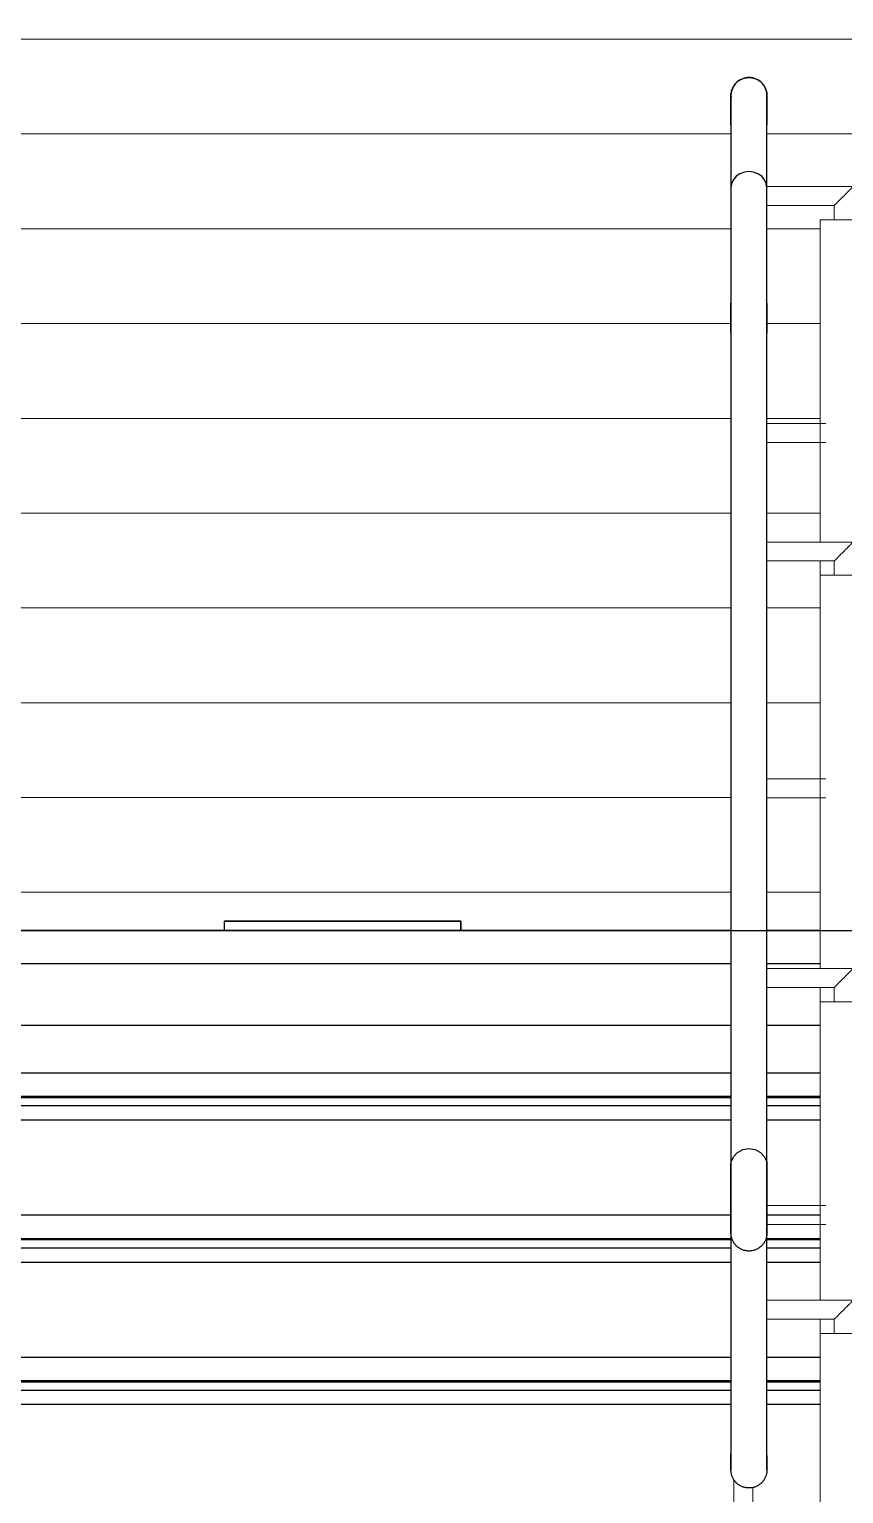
# Model space of a CAD drawing. Header units: millimetres. Extents: x -4391136 to -1798569, y -886572 to -291056.
# Drawn here: x -2403863 to -2403003, y -394134 to -392589 of the extents above; entities that cross this region are included whole.
import ezdxf

# ---------------------------------------------------------------- set-up
doc = ezdxf.new("R2010")
doc.units = ezdxf.units.MM
doc.linetypes.add('TA_GL_005.00000', pattern=[13.75, 5, -1.25, 1.25, -1.25, 5])
for name, color, linetype in [('000 - 0_SYM_DWG_GRIDLINE_MAIN_COLOR_251', 7, 'Continuous'), ('000 - CONCRETE_EX_BUILDING_MAIN_COLOR_1', 7, 'Continuous'), ('000 - CONCRETE_EX_BUILDING_SUB_COLOR_251', 7, 'Continuous')]:
    doc.layers.add(name, color=color, linetype=linetype)
doc.styles.add('TA', font='', dxfattribs={"height": 4.5})
doc.styles.get('TA').set_extended_font_data('Cordia New')

# ---------------------------------------------------------------- blocks, each defined once
blk = doc.blocks.new('*U1519')
at = {"layer": '000 - 0_SYM_DWG_GRIDLINE_MAIN_COLOR_251', "color": 7, "linetype": 'ByBlock', "ltscale": 5}
blk.add_line((20, 0), (-232, 0), dxfattribs=at)
at = {"color": 7, "style": 'TA', "flags": 1}
blk.add_attdef('LOCATION', (6, -6), '', height=4.5, rotation=270, dxfattribs=at)
blk = doc.blocks.new('W-1-PP17-ENT2_REV00_20260527-083622_ELEVATION_3_DIMS')
at = {"layer": '000 - 0_SYM_DWG_GRIDLINE_MAIN_COLOR_251', "color": 7, "linetype": 'TA_GL_005.00000', "xscale": 50, "yscale": 50, "zscale": 50, "rotation": 180}
blk.add_blockref('*U1519', (0, 102290), dxfattribs=at)
blk = doc.blocks.new('DPA_GM-Stoplogs Line Based 250_post100  - Base 250-17983708-ENTRANCE 2 - ENLARGE ELEVATION 3')
at = {"layer": '000 - CONCRETE_EX_BUILDING_SUB_COLOR_251', "color": 7}
for p, q in [((-2736177.7, 102300), (-2736427.7, 102300)), ((-2736427.7, 102300), (-2736177.7, 102300)), ((-2736427.7, 102300), (-2736427.7, 102290)), ((-2736427.7, 102300), (-2736427.7, 102290)), ((-2736401.3, 102300), (-2736378.1, 102300)), ((-2736378.1, 102300), (-2736401.3, 102300)), ((-2736401.3, 102300), (-2736378.1, 102300)), ((-2736378.1, 102300), (-2736401.3, 102300)), ((-2736352.7, 102300), (-2736252.7, 102300)), ((-2736352.7, 102300), (-2736252.7, 102300)), ((-2736227.3, 102300), (-2736204.1, 102300)), ((-2736204.1, 102300), (-2736227.3, 102300)), ((-2736227.3, 102300), (-2736204.1, 102300)), ((-2736204.1, 102300), (-2736227.3, 102300)), ((-2736177.7, 102290), (-2736177.7, 102300)), ((-2736177.7, 102300), (-2736177.7, 102290)), ((-2736302.7, 102290), (-2736942.7, 102290)), ((-2736302.7, 102290), (-2736942.7, 102290)), ((-2736427.7, 102290), (-2736177.7, 102290)), ((-2736177.7, 102290), (-2736427.7, 102290)), ((-2736177.7, 102290), (-2736427.7, 102290)), ((-2736427.7, 102290), (-2736177.7, 102290)), ((-2736187.7, 102290), (-2736417.7, 102290)), ((-2736417.7, 102290), (-2736187.7, 102290)), ((-2736378.1, 102290), (-2736401.3, 102290)), ((-2736401.3, 102290), (-2736378.1, 102290)), ((-2736378.1, 102290), (-2736401.3, 102290)), ((-2736401.3, 102290), (-2736378.1, 102290)), ((-2736302.7, 102290), (-2735892.6, 102290)), ((-2736302.7, 102290), (-2735892.6, 102290)), ((-2736204.1, 102290), (-2736227.3, 102290)), ((-2736227.3, 102290), (-2736204.1, 102290)), ((-2736204.1, 102290), (-2736227.3, 102290)), ((-2736227.3, 102290), (-2736204.1, 102290)), ((-2735854.9, 102290), (-2735798.7, 102290)), ((-2735854.9, 102290), (-2735798.7, 102290))]:
    blk.add_line(p, q, dxfattribs=at)
blk = doc.blocks.new('DPA-AR_RS_Roller Shutter - RS1-A_3725X3000_-28893657-ENTRANCE 2 - ENLARGE ELEVATION 3')
at = {"layer": '000 - CONCRETE_EX_BUILDING_MAIN_COLOR_1', "lineweight": 9}
h = blk.add_hatch(dxfattribs=at)
h.set_pattern_fill('FP_14', style=0, pattern_type=2)
h.set_pattern_definition([(0, (-630.73, 0), (0, 100), [])])
h.paths.add_polyline_path([(-2739367.7, 102290), (-2739236.7, 102290), (-2739236.7, 103040), (-2739221.7, 103040), (-2739221.4, 103075), (-2739130.7, 103075), (-2739130.6, 103172.3), (-2739129.3, 103177.9), (-2739128.2, 103180.5), (-2739123.5, 103185.7), (-2739121.2, 103187.5), (-2739115.4, 103189.5), (-2739110.2, 103189.8), (-2739106.8, 103189.4), (-2739100.7, 103186.3), (-2739097.7, 103183.6), (-2739094.9, 103179.6), (-2739093.4, 103175.9), (-2739092.8, 103167.6), (-2739092.7, 103063), (-2739092.7, 102290), (-2738827.7, 102290), (-2738827.7, 102300), (-2738577.7, 102300), (-2738577.7, 102290), (-2737642.5, 102290), (-2737642.6, 103172.3), (-2737641.3, 103177.9), (-2737639.8, 103181.1), (-2737637.2, 103184.4), (-2737632.2, 103187.9), (-2737627.7, 103189.5), (-2737621.7, 103189.7), (-2737619.8, 103190), (-2737572.9, 103190), (-2737366.7, 103189.5), (-2737361.7, 103190), (-2737356.8, 103189.4), (-2737352.2, 103187.5), (-2737347, 103182.8), (-2737345.3, 103180.5), (-2737343.3, 103175), (-2737342.9, 103167.9), (-2737343, 102290), (-2736427.7, 102290), (-2736427.7, 102300), (-2736177.7, 102300), (-2736177.7, 102290), (-2735892.6, 102290), (-2735892.1, 103175.9), (-2735890.2, 103180.5), (-2735885.5, 103185.7), (-2735882.2, 103187.9), (-2735877.4, 103189.5), (-2735873.7, 103190), (-2735868.8, 103189.4), (-2735864.2, 103187.5), (-2735859.7, 103183.6), (-2735856.9, 103179.6), (-2735855.4, 103175.9), (-2735854.8, 103167.6), (-2735854.7, 103075), (-2735763.7, 103074.7), (-2735763.7, 103040), (-2735748.7, 103040), (-2735748.7, 102290), (-2735642.7, 102290), (-2735642.7, 105290), (-2739367.7, 105290), (-2739367.7, 102313.5)])
h.paths.add_polyline_path([(-2739186.7, 102290), (-2739130.6, 102290), (-2739130.7, 102430), (-2739186.7, 102430), (-2739186.7, 102313.5)])
h.paths.add_polyline_path([(-2735854.9, 102290), (-2735798.7, 102290), (-2735798.7, 102430), (-2735854.9, 102430), (-2735854.9, 102313.5)])
h.paths.add_polyline_path([(-2737601.7, 102300), (-2737516.4, 102300), (-2737516.4, 102400), (-2737588.4, 102400.3), (-2737598, 102401.7), (-2737604.9, 102404.4), (-2737604.7, 102300)])
h.paths.add_polyline_path([(-2737469, 102300), (-2737380.4, 102300), (-2737380.4, 102404.4), (-2737384.1, 102402.9), (-2737388.9, 102401.3), (-2737403.6, 102400), (-2737469, 102400), (-2737469, 102313.5)])
h.paths.add_polyline_path([(-2737439.2, 102420), (-2737393.9, 102420.5), (-2737387.7, 102422), (-2737380.4, 102427.8), (-2737380.4, 102654.4), (-2737384.1, 102652.9), (-2737389.2, 102651.3), (-2737403.6, 102650), (-2737469, 102650), (-2737469, 102420)])
h.paths.add_polyline_path([(-2737585.7, 102420), (-2737516.4, 102420), (-2737516.4, 102650), (-2737588.4, 102650.3), (-2737598, 102651.7), (-2737604.9, 102653.8), (-2737604.7, 102426.9), (-2737597.1, 102421.6), (-2737591.6, 102420.5)])
h.paths.add_polyline_path([(-2735854.7, 102449.7), (-2735854.7, 102450), (-2735798.7, 102450), (-2735798.7, 102680), (-2735854.8, 102680), (-2735854.9, 102449.7)])
h.paths.add_polyline_path([(-2739130.7, 102449.7), (-2739130.6, 102450.2), (-2739130.7, 102680), (-2739186.7, 102680), (-2739186.7, 102450), (-2739130.7, 102450)])
h.paths.add_polyline_path([(-2737399.7, 102670), (-2737388.3, 102671.6), (-2737380.4, 102677.8), (-2737380.4, 102804.4), (-2737384.1, 102802.9), (-2737389.2, 102801.3), (-2737403.6, 102800), (-2737469, 102800), (-2737469, 102670), (-2737400.4, 102670)])
h.paths.add_polyline_path([(-2737572.9, 102670), (-2737516.4, 102670), (-2737516.4, 102800), (-2737588.4, 102800.3), (-2737598, 102801.7), (-2737604.8, 102803.8), (-2737604.7, 102676.9), (-2737597.1, 102671.6), (-2737585.7, 102670)])
h.paths.add_polyline_path([(-2739177.1, 102700), (-2739130.6, 102700), (-2739130.7, 102805), (-2739186.7, 102805), (-2739186.7, 102700)])
h.paths.add_polyline_path([(-2735798.7, 102700), (-2735798.7, 102805), (-2735854.8, 102805), (-2735854.7, 102700), (-2735835.1, 102700)])
h.paths.add_polyline_path([(-2737399.7, 102820), (-2737388.3, 102821.6), (-2737380.4, 102827.8), (-2737380.7, 102902), (-2737469, 102902), (-2737469, 102820), (-2737400.4, 102820)])
h.paths.add_polyline_path([(-2737572.9, 102820), (-2737516.4, 102820), (-2737516.4, 102902), (-2737604.8, 102902), (-2737604.7, 102826.9), (-2737597.1, 102821.6), (-2737585.7, 102820)])
h.paths.add_polyline_path([(-2735854.7, 102824.7), (-2735854.7, 102825), (-2735798.7, 102825), (-2735798.7, 103040), (-2735783.7, 103040), (-2735783.7, 103055), (-2735854.7, 103055), (-2735854.8, 102824.7)])
h.paths.add_polyline_path([(-2739130.7, 102824.7), (-2739130.7, 102825.2), (-2739130.7, 103055), (-2739201.7, 103055), (-2739201.7, 103040), (-2739186.7, 103040), (-2739186.7, 102825), (-2739130.7, 102825)])
h.paths.add_polyline_path([(-2737599.4, 102940), (-2737516.4, 102940), (-2737516.4, 103030), (-2737502.7, 103030), (-2737503.3, 103050), (-2737588.4, 103050.3), (-2737598, 103051.7), (-2737604.7, 103053.8), (-2737604.7, 102940), (-2737601.3, 102940)])
h.paths.add_polyline_path([(-2737386, 102940), (-2737380.4, 102940), (-2737380.4, 103054.4), (-2737384.1, 103052.9), (-2737388.9, 103051.3), (-2737403.6, 103050), (-2737482.7, 103050), (-2737482.2, 103030), (-2737469, 103030), (-2737469, 102940), (-2737392.7, 102940)])
h.paths.add_polyline_path([(-2737399.7, 103070), (-2737388.3, 103071.6), (-2737380.5, 103077.8), (-2737380.7, 103152), (-2737604.8, 103152), (-2737604.9, 103125.4), (-2737604.7, 103076.9), (-2737597.1, 103071.6), (-2737585.7, 103070), (-2737400.4, 103070)])
at = {"layer": '000 - CONCRETE_EX_BUILDING_MAIN_COLOR_1', "color": 7}
for p, q in [((-2735892.6, 102290), (-2737343, 102290)), ((-2737343, 102290), (-2735892.6, 102290)), ((-2735798.7, 102290), (-2735854.9, 102290)), ((-2735854.9, 102290), (-2735798.7, 102290))]:
    blk.add_line(p, q, dxfattribs=at)
blk = doc.blocks.new('Railing - RL8A_Post _Mid_-V120-ENTRANCE 2 - ENLARGE ELEVATION 3')
at = {"layer": '000 - CONCRETE_EX_BUILDING_MAIN_COLOR_1', "color": 7, "lineweight": 9}
for p, q in [((-2735854.8, 102700), (-2735763.7, 102700)), ((-2735763.7, 102700), (-2735763.7, 102665)), ((-2735783.7, 102680), (-2735854.8, 102680)), ((-2735783.7, 102665), (-2735783.7, 102680)), ((-2735798.7, 102250), (-2735798.7, 102665)), ((-2735798.7, 102665), (-2735748.7, 102665)), ((-2735748.7, 102665), (-2735798.7, 102665)), ((-2735773.7, 102665), (-2735783.4, 102665)), ((-2735783.4, 102665), (-2735773.7, 102665)), ((-2735773.7, 102665), (-2735768.7, 102665)), ((-2735768.7, 102665), (-2735773.7, 102665)), ((-2735768.2, 102665), (-2735764.1, 102665)), ((-2735764.1, 102665), (-2735768.2, 102665)), ((-2735748.7, 102665), (-2735748.7, 101840)), ((-2735854.9, 102450), (-2735854.7, 102450)), ((-2735854.7, 102450), (-2735792.7, 102450)), ((-2735792.7, 102430), (-2735854.7, 102430)), ((-2735798.7, 101999.9), (-2735798.7, 102230.1)), ((-2735798.7, 101900), (-2735798.7, 101980)), ((-2735798.7, 101840), (-2735798.7, 101880.1))]:
    blk.add_line(p, q, dxfattribs=at)
for points, knots in [([(-2735763.7, 102700), (-2735763.7, 102700), (-2735763.9, 102699.8), (-2735764.5, 102699.3), (-2735765, 102698.7), (-2735765.6, 102698.1), (-2735766.2, 102697.5), (-2735766.8, 102696.9), (-2735767.6, 102696.1), (-2735768.5, 102695.2), (-2735769.3, 102694.4), (-2735770.1, 102693.6), (-2735771.5, 102692.2), (-2735772.8, 102690.9), (-2735773.7, 102690)], [0.5, 0.5, 0.5, 0.5, 0.5833333, 0.625, 0.6666667, 0.7083333, 0.7291667, 0.75, 0.7916667, 0.8333333, 0.8541667, 0.875, 0.9166667, 1, 1, 1, 1]), ([(-2735773.7, 102690), (-2735772.8, 102690.9), (-2735771.5, 102692.2), (-2735769.9, 102693.8), (-2735769.1, 102694.6), (-2735768.7, 102695)], [0, 0, 0, 0, 0.0833333, 0.125, 0.1666667, 0.1666667, 0.1666667, 0.1666667]), ([(-2735768.2, 102695.6), (-2735768, 102695.7), (-2735767.5, 102696.3), (-2735766.8, 102696.9), (-2735766.2, 102697.5), (-2735765.6, 102698.1), (-2735765, 102698.7), (-2735764.5, 102699.3), (-2735764.2, 102699.5), (-2735764.1, 102699.7)], [0.1875, 0.1875, 0.1875, 0.1875, 0.2083333, 0.25, 0.2708333, 0.2916667, 0.3333333, 0.375, 0.4166667, 0.4166667, 0.4166667, 0.4166667]), ([(-2735773.7, 102690), (-2735774.6, 102689.1), (-2735775.9, 102687.8), (-2735777.6, 102686.2), (-2735778.5, 102685.2), (-2735779.3, 102684.4), (-2735780, 102683.7), (-2735780.7, 102683.1), (-2735781.2, 102682.5), (-2735781.8, 102681.9), (-2735782.4, 102681.3), (-2735783, 102680.7), (-2735783.6, 102680.2), (-2735783.7, 102680), (-2735783.7, 102680)], [0, 0, 0, 0, 0.0833333, 0.125, 0.1666667, 0.1875, 0.2083333, 0.25, 0.2708333, 0.2916667, 0.3333333, 0.375, 0.4166667, 0.5, 0.5, 0.5, 0.5]), ([(-2735783.4, 102680.3), (-2735783.3, 102680.5), (-2735783, 102680.7), (-2735782.4, 102681.3), (-2735781.8, 102681.9), (-2735781.2, 102682.5), (-2735780.7, 102683.1), (-2735779.8, 102683.9), (-2735778.9, 102684.8), (-2735778.2, 102685.6), (-2735777.4, 102686.4), (-2735775.9, 102687.8), (-2735774.6, 102689.1), (-2735773.7, 102690)], [0.5833333, 0.5833333, 0.5833333, 0.5833333, 0.625, 0.6666667, 0.7083333, 0.7291667, 0.75, 0.7916667, 0.8333333, 0.8541667, 0.875, 0.9166667, 1, 1, 1, 1])]:
    blk.add_open_spline(points, degree=3, knots=knots, dxfattribs=at)
blk = doc.blocks.new('Railing - RL8A_Post _Mid_-V121-ENTRANCE 2 - ENLARGE ELEVATION 3')
at = {"layer": '000 - CONCRETE_EX_BUILDING_MAIN_COLOR_1', "color": 7, "lineweight": 9}
for p, q in [((-2735855, 102250), (-2735763.7, 102250)), ((-2735763.7, 102250), (-2735763.7, 102215)), ((-2735783.7, 102230), (-2735855.1, 102230)), ((-2735783.7, 102215), (-2735783.7, 102230)), ((-2735798.7, 101900), (-2735798.7, 102215)), ((-2735798.7, 102215), (-2735748.7, 102215)), ((-2735748.7, 102215), (-2735798.7, 102215)), ((-2735773.7, 102215), (-2735783.4, 102215)), ((-2735783.4, 102215), (-2735773.7, 102215)), ((-2735773.7, 102215), (-2735768.7, 102215)), ((-2735768.7, 102215), (-2735773.7, 102215)), ((-2735768.2, 102215), (-2735764.1, 102215)), ((-2735764.1, 102215), (-2735768.2, 102215)), ((-2735748.7, 102215), (-2735748.7, 101390)), ((-2735854.7, 102000), (-2735792.7, 102000)), ((-2735792.7, 101980), (-2735854.7, 101980)), ((-2735798.7, 101649.9), (-2735798.7, 101880.1)), ((-2735798.7, 101390), (-2735798.7, 101630))]:
    blk.add_line(p, q, dxfattribs=at)
for points, knots in [([(-2735763.7, 102250), (-2735763.7, 102250), (-2735763.9, 102249.8), (-2735764.5, 102249.3), (-2735765, 102248.7), (-2735765.6, 102248.1), (-2735766.2, 102247.5), (-2735766.8, 102246.9), (-2735767.6, 102246.1), (-2735768.5, 102245.2), (-2735769.3, 102244.4), (-2735770.1, 102243.6), (-2735771.5, 102242.2), (-2735772.8, 102240.9), (-2735773.7, 102240)], [0.5, 0.5, 0.5, 0.5, 0.5833333, 0.625, 0.6666667, 0.7083333, 0.7291667, 0.75, 0.7916667, 0.8333333, 0.8541667, 0.875, 0.9166667, 1, 1, 1, 1]), ([(-2735768.2, 102245.6), (-2735768, 102245.7), (-2735767.5, 102246.3), (-2735766.8, 102246.9), (-2735766.2, 102247.5), (-2735765.6, 102248.1), (-2735765, 102248.7), (-2735764.5, 102249.3), (-2735764.2, 102249.5), (-2735764.1, 102249.7)], [0.1875, 0.1875, 0.1875, 0.1875, 0.2083333, 0.25, 0.2708333, 0.2916667, 0.3333333, 0.375, 0.4166667, 0.4166667, 0.4166667, 0.4166667]), ([(-2735773.7, 102240), (-2735774.6, 102239.1), (-2735775.9, 102237.8), (-2735777.6, 102236.2), (-2735778.5, 102235.2), (-2735779.3, 102234.4), (-2735780, 102233.7), (-2735780.7, 102233.1), (-2735781.2, 102232.5), (-2735781.8, 102231.9), (-2735782.4, 102231.3), (-2735783, 102230.7), (-2735783.6, 102230.2), (-2735783.7, 102230), (-2735783.7, 102230)], [0, 0, 0, 0, 0.0833333, 0.125, 0.1666667, 0.1875, 0.2083333, 0.25, 0.2708333, 0.2916667, 0.3333333, 0.375, 0.4166667, 0.5, 0.5, 0.5, 0.5]), ([(-2735783.4, 102230.3), (-2735783.3, 102230.5), (-2735783, 102230.7), (-2735782.4, 102231.3), (-2735781.8, 102231.9), (-2735781.2, 102232.5), (-2735780.7, 102233.1), (-2735779.8, 102233.9), (-2735778.9, 102234.8), (-2735778.2, 102235.6), (-2735777.4, 102236.4), (-2735775.9, 102237.8), (-2735774.6, 102239.1), (-2735773.7, 102240)], [0.5833333, 0.5833333, 0.5833333, 0.5833333, 0.625, 0.6666667, 0.7083333, 0.7291667, 0.75, 0.7916667, 0.8333333, 0.8541667, 0.875, 0.9166667, 1, 1, 1, 1]), ([(-2735773.7, 102240), (-2735772.8, 102240.9), (-2735771.5, 102242.2), (-2735769.9, 102243.8), (-2735769.1, 102244.6), (-2735768.7, 102245)], [0, 0, 0, 0, 0.0833333, 0.125, 0.1666667, 0.1666667, 0.1666667, 0.1666667])]:
    blk.add_open_spline(points, degree=3, knots=knots, dxfattribs=at)
blk = doc.blocks.new('Railing - RL8A_Post_Start-End_-V122-ENTRANCE 2 - ENLARGE ELEVATION 3')
at = {"layer": '000 - CONCRETE_EX_BUILDING_MAIN_COLOR_1', "color": 7, "lineweight": 9}
for p, q in [((-2735854.7, 103075), (-2735763.7, 103075)), ((-2735763.7, 103075), (-2735763.7, 103040)), ((-2735783.7, 103055), (-2735854.7, 103055)), ((-2735783.7, 103040), (-2735783.7, 103055)), ((-2735798.7, 102700), (-2735798.7, 103040)), ((-2735798.7, 103040), (-2735748.7, 103040)), ((-2735748.7, 103040), (-2735798.7, 103040)), ((-2735773.7, 103040), (-2735783.4, 103040)), ((-2735783.4, 103040), (-2735773.7, 103040)), ((-2735773.7, 103040), (-2735768.7, 103040)), ((-2735768.7, 103040), (-2735773.7, 103040)), ((-2735768.2, 103040), (-2735764.1, 103040)), ((-2735764.1, 103040), (-2735768.2, 103040)), ((-2735748.7, 103040), (-2735748.7, 102290)), ((-2735854.7, 102825), (-2735792.7, 102825)), ((-2735792.7, 102805), (-2735854.7, 102805)), ((-2735798.7, 102449.9), (-2735798.7, 102680.1)), ((-2735798.7, 102290), (-2735798.7, 102430))]:
    blk.add_line(p, q, dxfattribs=at)
for points, knots in [([(-2735773.7, 103065), (-2735774.6, 103064.1), (-2735775.9, 103062.8), (-2735777.6, 103061.2), (-2735778.5, 103060.2), (-2735779.3, 103059.4), (-2735780, 103058.7), (-2735780.7, 103058.1), (-2735781.2, 103057.5), (-2735781.8, 103056.9), (-2735782.4, 103056.3), (-2735783, 103055.7), (-2735783.6, 103055.2), (-2735783.7, 103055), (-2735783.7, 103055)], [0, 0, 0, 0, 0.0833333, 0.125, 0.1666667, 0.1875, 0.2083333, 0.25, 0.2708333, 0.2916667, 0.3333333, 0.375, 0.4166667, 0.5, 0.5, 0.5, 0.5]), ([(-2735763.7, 103075), (-2735763.7, 103075), (-2735763.9, 103074.8), (-2735764.5, 103074.3), (-2735765, 103073.7), (-2735765.6, 103073.1), (-2735766.2, 103072.5), (-2735766.8, 103071.9), (-2735767.6, 103071.1), (-2735768.5, 103070.2), (-2735769.3, 103069.4), (-2735770.1, 103068.6), (-2735771.5, 103067.2), (-2735772.8, 103065.9), (-2735773.7, 103065)], [0.5, 0.5, 0.5, 0.5, 0.5833333, 0.625, 0.6666667, 0.7083333, 0.7291667, 0.75, 0.7916667, 0.8333333, 0.8541667, 0.875, 0.9166667, 1, 1, 1, 1]), ([(-2735773.7, 103065), (-2735772.8, 103065.9), (-2735771.5, 103067.2), (-2735769.9, 103068.8), (-2735768.9, 103069.8), (-2735768.2, 103070.6), (-2735767.5, 103071.3), (-2735766.8, 103071.9), (-2735766.2, 103072.5), (-2735765.6, 103073.1), (-2735765, 103073.7), (-2735764.5, 103074.3), (-2735764.2, 103074.5), (-2735764.1, 103074.7)], [0, 0, 0, 0, 0.0833333, 0.125, 0.1666667, 0.1875, 0.2083333, 0.25, 0.2708333, 0.2916667, 0.3333333, 0.375, 0.4166667, 0.4166667, 0.4166667, 0.4166667]), ([(-2735783.4, 103055.3), (-2735783.3, 103055.5), (-2735783, 103055.7), (-2735782.4, 103056.3), (-2735781.8, 103056.9), (-2735781.2, 103057.5), (-2735780.7, 103058.1), (-2735779.8, 103058.9), (-2735778.9, 103059.8), (-2735778.2, 103060.6), (-2735777.4, 103061.4), (-2735776.7, 103062), (-2735776.3, 103062.4)], [0.5833333, 0.5833333, 0.5833333, 0.5833333, 0.625, 0.6666667, 0.7083333, 0.7291667, 0.75, 0.7916667, 0.8333333, 0.8541667, 0.875, 0.9166667, 0.9166667, 0.9166667, 0.9166667])]:
    blk.add_open_spline(points, degree=3, knots=knots, dxfattribs=at)
blk.add_open_spline([(-2735775.8, 103063), (-2735775.1, 103063.6), (-2735774.4, 103064.3), (-2735773.7, 103065)], degree=3, dxfattribs=at)
blk = doc.blocks.new('Railing - RL8A_Post_Start-End_-V123-ENTRANCE 2 - ENLARGE ELEVATION 3')
at = {"layer": '000 - CONCRETE_EX_BUILDING_MAIN_COLOR_1', "color": 7, "lineweight": 9}
for p, q in [((-2735854.7, 101900), (-2735763.7, 101900)), ((-2735763.7, 101900), (-2735763.7, 101865)), ((-2735783.7, 101880), (-2735854.7, 101880)), ((-2735783.7, 101865), (-2735783.7, 101880)), ((-2735798.7, 101090), (-2735798.7, 101865)), ((-2735798.7, 101865), (-2735748.7, 101865)), ((-2735748.7, 101865), (-2735798.7, 101865)), ((-2735773.7, 101865), (-2735783.4, 101865)), ((-2735783.4, 101865), (-2735773.7, 101865)), ((-2735773.7, 101865), (-2735768.7, 101865)), ((-2735768.7, 101865), (-2735773.7, 101865)), ((-2735768.2, 101865), (-2735764.1, 101865)), ((-2735764.1, 101865), (-2735768.2, 101865)), ((-2735748.7, 101865), (-2735748.7, 101090)), ((-2735889.7, 101665), (-2735889.7, 101710.9)), ((-2735869.7, 101702.5), (-2735869.7, 101665)), ((-2735854.7, 101650), (-2735792.7, 101650)), ((-2735792.7, 101630), (-2735854.7, 101630))]:
    blk.add_line(p, q, dxfattribs=at)
at = {"layer": '000 - CONCRETE_EX_BUILDING_MAIN_COLOR_1', "color": 7, "lineweight": 9, "flags": 128}
for points in [[(-2735854.7, 101630), (-2735856.1, 101630), (-2735857.5, 101630.1), (-2735858.9, 101630.3), (-2735860.3, 101630.4), (-2735861.7, 101630.7), (-2735863, 101631), (-2735864.4, 101631.4), (-2735865.7, 101631.8), (-2735867.1, 101632.2), (-2735868.4, 101632.8), (-2735869.6, 101633.3), (-2735870.9, 101634), (-2735872.1, 101634.6), (-2735873.3, 101635.3), (-2735874.5, 101636.1), (-2735875.6, 101636.9), (-2735876.7, 101637.8), (-2735877.8, 101638.7), (-2735878.8, 101639.6), (-2735879.8, 101640.6), (-2735880.8, 101641.6), (-2735881.7, 101642.7), (-2735882.6, 101643.8), (-2735883.4, 101644.9), (-2735884.2, 101646.1), (-2735884.9, 101647.3), (-2735885.6, 101648.5), (-2735886.2, 101649.8), (-2735886.8, 101651), (-2735887.3, 101652.3), (-2735887.8, 101653.6), (-2735888.3, 101655), (-2735888.6, 101656.3), (-2735889, 101657.7), (-2735889.2, 101659.1), (-2735889.4, 101660.4), (-2735889.6, 101661.8), (-2735889.7, 101663.2), (-2735889.7, 101664.6), (-2735889.7, 101665)], [(-2735869.7, 101665), (-2735869.7, 101664.4), (-2735869.7, 101663.8), (-2735869.6, 101663.2), (-2735869.5, 101662.6), (-2735869.4, 101662), (-2735869.3, 101661.4), (-2735869.1, 101660.9), (-2735869, 101660.3), (-2735868.8, 101659.7), (-2735868.5, 101659.2), (-2735868.3, 101658.6), (-2735868, 101658.1), (-2735867.7, 101657.5), (-2735867.4, 101657), (-2735867.1, 101656.5), (-2735866.8, 101656), (-2735866.4, 101655.6), (-2735866, 101655.1), (-2735865.6, 101654.7), (-2735865.2, 101654.2), (-2735864.7, 101653.8), (-2735864.3, 101653.4), (-2735863.8, 101653.1), (-2735863.3, 101652.7), (-2735862.8, 101652.4), (-2735862.3, 101652.1), (-2735861.8, 101651.8), (-2735861.3, 101651.5), (-2735860.7, 101651.2), (-2735860.2, 101651), (-2735859.6, 101650.8), (-2735859, 101650.6), (-2735858.4, 101650.5), (-2735857.9, 101650.3), (-2735857.3, 101650.2), (-2735856.7, 101650.1), (-2735856.1, 101650.1), (-2735855.5, 101650), (-2735854.9, 101650), (-2735854.7, 101650)]]:
    blk.add_lwpolyline(points, dxfattribs=at)
at = {"layer": '000 - CONCRETE_EX_BUILDING_MAIN_COLOR_1', "color": 7, "lineweight": 9}
for points, knots in [([(-2735773.7, 101890), (-2735774.6, 101889.1), (-2735775.9, 101887.8), (-2735777.6, 101886.2), (-2735778.5, 101885.2), (-2735779.3, 101884.4), (-2735780, 101883.7), (-2735780.7, 101883.1), (-2735781.2, 101882.5), (-2735781.8, 101881.9), (-2735782.4, 101881.3), (-2735783, 101880.7), (-2735783.6, 101880.2), (-2735783.7, 101880), (-2735783.7, 101880)], [0, 0, 0, 0, 0.0833333, 0.125, 0.1666667, 0.1875, 0.2083333, 0.25, 0.2708333, 0.2916667, 0.3333333, 0.375, 0.4166667, 0.5, 0.5, 0.5, 0.5]), ([(-2735783.4, 101880.3), (-2735783.3, 101880.5), (-2735783, 101880.7), (-2735782.4, 101881.3), (-2735781.8, 101881.9), (-2735781.2, 101882.5), (-2735780.7, 101883.1), (-2735779.8, 101883.9), (-2735778.9, 101884.8), (-2735778.2, 101885.6), (-2735777.4, 101886.4), (-2735775.9, 101887.8), (-2735774.6, 101889.1), (-2735773.7, 101890)], [0.5833333, 0.5833333, 0.5833333, 0.5833333, 0.625, 0.6666667, 0.7083333, 0.7291667, 0.75, 0.7916667, 0.8333333, 0.8541667, 0.875, 0.9166667, 1, 1, 1, 1]), ([(-2735763.7, 101900), (-2735763.7, 101900), (-2735763.9, 101899.8), (-2735764.5, 101899.3), (-2735765, 101898.7), (-2735765.6, 101898.1), (-2735766.2, 101897.5), (-2735766.8, 101896.9), (-2735767.6, 101896.1), (-2735768.5, 101895.2), (-2735769.3, 101894.4), (-2735770.1, 101893.6), (-2735771.5, 101892.2), (-2735772.8, 101890.9), (-2735773.7, 101890)], [0.5, 0.5, 0.5, 0.5, 0.5833333, 0.625, 0.6666667, 0.7083333, 0.7291667, 0.75, 0.7916667, 0.8333333, 0.8541667, 0.875, 0.9166667, 1, 1, 1, 1]), ([(-2735773.7, 101890), (-2735772.8, 101890.9), (-2735771.5, 101892.2), (-2735769.9, 101893.8), (-2735769.1, 101894.6), (-2735768.7, 101895)], [0, 0, 0, 0, 0.0833333, 0.125, 0.1666667, 0.1666667, 0.1666667, 0.1666667]), ([(-2735768.2, 101895.6), (-2735768, 101895.7), (-2735767.5, 101896.3), (-2735767, 101896.8), (-2735766.7, 101897.1)], [0.1875, 0.1875, 0.1875, 0.1875, 0.20833333, 0.25, 0.25, 0.25, 0.25]), ([(-2735766.7, 101897.1), (-2735766.5, 101897.2), (-2735766.2, 101897.5), (-2735765.6, 101898.1), (-2735765, 101898.7), (-2735764.5, 101899.3), (-2735764.2, 101899.5), (-2735764.1, 101899.7)], [0.25, 0.25, 0.25, 0.25, 0.2708333, 0.2916667, 0.3333333, 0.375, 0.4166667, 0.4166667, 0.4166667, 0.4166667])]:
    blk.add_open_spline(points, degree=3, knots=knots, dxfattribs=at)
blk = doc.blocks.new('Railing - Railing-30559810-ENTRANCE 2 - ENLARGE ELEVATION 3')
at = {"color": 7}
for name in ['Railing - RL8A_Post_Start-End_-V122-ENTRANCE 2 - ENLARGE ELEVATION 3', 'Railing - RL8A_Post _Mid_-V120-ENTRANCE 2 - ENLARGE ELEVATION 3', 'Railing - RL8A_Post _Mid_-V121-ENTRANCE 2 - ENLARGE ELEVATION 3', 'Railing - RL8A_Post_Start-End_-V123-ENTRANCE 2 - ENLARGE ELEVATION 3']:
    blk.add_blockref(name, (0, 0), dxfattribs=at)
blk = doc.blocks.new('DPA_TYP_RL8_Handrail - RL10_300Tx150R-V124-ENTRANCE 2 - ENLARGE ELEVATION 3')
at = {"layer": '000 - CONCRETE_EX_BUILDING_MAIN_COLOR_1', "color": 7}
for p, q in [((-2735892.7, 103140), (-2735892.7, 102952)), ((-2735854.7, 103075), (-2735854.7, 103140)), ((-2735892.7, 103073.7), (-2735892.7, 102043)), ((-2735854.7, 102043), (-2735854.7, 103073.7)), ((-2735854.7, 102952), (-2735854.7, 103055)), ((-2735892.7, 102920), (-2735892.7, 102920.8)), ((-2735854.7, 102921), (-2735854.7, 102920.2)), ((-2735892.7, 102854), (-2735892.7, 101954.5)), ((-2735854.7, 102700), (-2735854.7, 102854)), ((-2735854.7, 102250), (-2735854.7, 102680)), ((-2735854.7, 101968.8), (-2735854.7, 102230)), ((-2735892.7, 102043), (-2735892.4, 102046)), ((-2735892.4, 102046), (-2735890.2, 102051.5)), ((-2735890.2, 102051.5), (-2735885.9, 102056.1)), ((-2735861.5, 102056.1), (-2735857.3, 102051.5)), ((-2735857.3, 102051.5), (-2735855, 102046)), ((-2735855, 102046), (-2735854.7, 102043)), ((-2735892.5, 102040.5), (-2735892.7, 102043)), ((-2735854.7, 102043), (-2735854.9, 102040.5)), ((-2735854.7, 101955.7), (-2735854.7, 101965.7)), ((-2735892.7, 101940), (-2735892.7, 101752)), ((-2735854.7, 101752), (-2735854.7, 101940))]:
    blk.add_line(p, q, dxfattribs=at)
at = {"layer": '000 - CONCRETE_EX_BUILDING_MAIN_COLOR_1', "color": 7, "flags": 128}
for points in [[(-2735887, 103184.6), (-2735886.4, 103185.1), (-2735885.8, 103185.6), (-2735885.2, 103186.1), (-2735884.6, 103186.6), (-2735884, 103187), (-2735883.3, 103187.4), (-2735882.7, 103187.8), (-2735882, 103188.1), (-2735881.3, 103188.4), (-2735880.6, 103188.7), (-2735879.9, 103189), (-2735879.2, 103189.2), (-2735878.4, 103189.4), (-2735877.7, 103189.6), (-2735877, 103189.7), (-2735876.2, 103189.8), (-2735875.4, 103189.9), (-2735874.7, 103190), (-2735873.9, 103190)], [(-2735873.7, 103190), (-2735873, 103190), (-2735872.2, 103189.9), (-2735871.5, 103189.9), (-2735870.7, 103189.8), (-2735870, 103189.6), (-2735869.2, 103189.5), (-2735868.5, 103189.3), (-2735867.8, 103189), (-2735867, 103188.8), (-2735866.3, 103188.5), (-2735865.6, 103188.2), (-2735865, 103187.9), (-2735864.3, 103187.5), (-2735863.6, 103187.1), (-2735863, 103186.7), (-2735862.4, 103186.2), (-2735861.8, 103185.8), (-2735861.2, 103185.3), (-2735860.6, 103184.8)], [(-2735892.7, 103171), (-2735892.7, 103171.8), (-2735892.7, 103172.5), (-2735892.6, 103173.3), (-2735892.5, 103174), (-2735892.3, 103174.8), (-2735892.2, 103175.5), (-2735892, 103176.3), (-2735891.8, 103177), (-2735891.5, 103177.7), (-2735891.2, 103178.4), (-2735890.9, 103179.1), (-2735890.6, 103179.8), (-2735890.2, 103180.4), (-2735889.8, 103181.1), (-2735889.4, 103181.7), (-2735889, 103182.3), (-2735888.5, 103182.9), (-2735888, 103183.5), (-2735887.5, 103184.1)], [(-2735860.1, 103184.2), (-2735859.6, 103183.7), (-2735859.1, 103183.1), (-2735858.6, 103182.5), (-2735858.2, 103181.9), (-2735857.7, 103181.3), (-2735857.3, 103180.6), (-2735857, 103180), (-2735856.6, 103179.3), (-2735856.3, 103178.6), (-2735856, 103177.9), (-2735855.8, 103177.2), (-2735855.5, 103176.4), (-2735855.3, 103175.7), (-2735855.1, 103175), (-2735855, 103174.2), (-2735854.9, 103173.5), (-2735854.8, 103172.7), (-2735854.8, 103172), (-2735854.7, 103171.2)], [(-2735892.7, 103171), (-2735892.7, 103170.2), (-2735892.7, 103167.9), (-2735892.7, 103164.1), (-2735892.7, 103158.8), (-2735892.7, 103152), (-2735892.7, 103143.6), (-2735892.7, 103133.8), (-2735892.7, 103122.5), (-2735892.7, 103109.8), (-2735892.7, 103095.6), (-2735892.7, 103080.1), (-2735892.7, 103073.7)], [(-2735892.7, 103140), (-2735892.7, 103141.2), (-2735892.7, 103142.5), (-2735892.7, 103143.7), (-2735892.7, 103144.9), (-2735892.7, 103146.2), (-2735892.7, 103147.4), (-2735892.7, 103148.6), (-2735892.7, 103149.8), (-2735892.7, 103150.9), (-2735892.7, 103152.1), (-2735892.7, 103153.2), (-2735892.7, 103154.3), (-2735892.7, 103155.4), (-2735892.7, 103156.5), (-2735892.7, 103157.5), (-2735892.7, 103158.5), (-2735892.7, 103159.5), (-2735892.7, 103160.4), (-2735892.7, 103161.4), (-2735892.7, 103162.2), (-2735892.7, 103163.1), (-2735892.7, 103163.9), (-2735892.7, 103164.7), (-2735892.7, 103165.4), (-2735892.7, 103166.1), (-2735892.7, 103166.7), (-2735892.7, 103167.3), (-2735892.7, 103167.9), (-2735892.7, 103168.4), (-2735892.7, 103168.9), (-2735892.7, 103169.3), (-2735892.7, 103169.7), (-2735892.7, 103170), (-2735892.7, 103170.3), (-2735892.7, 103170.5)], [(-2735854.7, 103073.7), (-2735854.7, 103089.8), (-2735854.7, 103104.5), (-2735854.7, 103117.8), (-2735854.7, 103129.7), (-2735854.7, 103140), (-2735854.7, 103148.9), (-2735854.7, 103156.4), (-2735854.7, 103162.3), (-2735854.7, 103166.7), (-2735854.7, 103169.5), (-2735854.7, 103170.9), (-2735854.7, 103171)], [(-2735854.7, 103170.4), (-2735854.7, 103170.1), (-2735854.7, 103169.8), (-2735854.7, 103169.4), (-2735854.7, 103169), (-2735854.7, 103168.6), (-2735854.7, 103168), (-2735854.7, 103167.5), (-2735854.7, 103166.9), (-2735854.7, 103166.3), (-2735854.7, 103165.6), (-2735854.7, 103164.9), (-2735854.7, 103164.1), (-2735854.7, 103163.3), (-2735854.7, 103162.5), (-2735854.7, 103161.6), (-2735854.7, 103160.7), (-2735854.7, 103159.8), (-2735854.7, 103158.8), (-2735854.7, 103157.8), (-2735854.7, 103156.7), (-2735854.7, 103155.7), (-2735854.7, 103154.6), (-2735854.7, 103153.5), (-2735854.7, 103152.4), (-2735854.7, 103151.2), (-2735854.7, 103150.1), (-2735854.7, 103148.9), (-2735854.7, 103147.7), (-2735854.7, 103146.5), (-2735854.7, 103145.3), (-2735854.7, 103144), (-2735854.7, 103142.8), (-2735854.7, 103141.6), (-2735854.7, 103140.3), (-2735854.7, 103140)], [(-2735873.7, 103090.8), (-2735878.6, 103090.2), (-2735883.2, 103088.5), (-2735887.2, 103085.8), (-2735890.2, 103082.2), (-2735892.1, 103078.1), (-2735892.7, 103073.7)], [(-2735854.7, 103073.7), (-2735855.4, 103078.1), (-2735857.3, 103082.2), (-2735860.3, 103085.8), (-2735864.2, 103088.5), (-2735868.8, 103090.2), (-2735873.7, 103090.8)], [(-2735892.7, 102921.6), (-2735892.7, 102921.9), (-2735892.7, 102922.2), (-2735892.7, 102922.6), (-2735892.7, 102923), (-2735892.7, 102923.4), (-2735892.7, 102924), (-2735892.7, 102924.5), (-2735892.7, 102925.1), (-2735892.7, 102925.7), (-2735892.7, 102926.4), (-2735892.7, 102927.1), (-2735892.7, 102927.9), (-2735892.7, 102928.7), (-2735892.7, 102929.5), (-2735892.7, 102930.4), (-2735892.7, 102931.3), (-2735892.7, 102932.2), (-2735892.7, 102933.2), (-2735892.7, 102934.2), (-2735892.7, 102935.3), (-2735892.7, 102936.3), (-2735892.7, 102937.4), (-2735892.7, 102938.5), (-2735892.7, 102939.6), (-2735892.7, 102940.8), (-2735892.7, 102941.9), (-2735892.7, 102943.1), (-2735892.7, 102944.3), (-2735892.7, 102945.5), (-2735892.7, 102946.7), (-2735892.7, 102948), (-2735892.7, 102949.2), (-2735892.7, 102950.4), (-2735892.7, 102951.7), (-2735892.7, 102952)], [(-2735854.7, 102952), (-2735854.7, 102950.8), (-2735854.7, 102949.5), (-2735854.7, 102948.3), (-2735854.7, 102947.1), (-2735854.7, 102945.8), (-2735854.7, 102944.6), (-2735854.7, 102943.4), (-2735854.7, 102942.2), (-2735854.7, 102941.1), (-2735854.7, 102939.9), (-2735854.7, 102938.8), (-2735854.7, 102937.7), (-2735854.7, 102936.6), (-2735854.7, 102935.5), (-2735854.7, 102934.5), (-2735854.7, 102933.5), (-2735854.7, 102932.5), (-2735854.7, 102931.6), (-2735854.7, 102930.6), (-2735854.7, 102929.8), (-2735854.7, 102928.9), (-2735854.7, 102928.1), (-2735854.7, 102927.3), (-2735854.7, 102926.6), (-2735854.7, 102925.9), (-2735854.7, 102925.3), (-2735854.7, 102924.7), (-2735854.7, 102924.1), (-2735854.7, 102923.6), (-2735854.7, 102923.1), (-2735854.7, 102922.7), (-2735854.7, 102922.3), (-2735854.7, 102922), (-2735854.7, 102921.7), (-2735854.7, 102921.5)], [(-2735892.7, 102921), (-2735892.7, 102920.4), (-2735892.7, 102918.6), (-2735892.7, 102915.6), (-2735892.7, 102911.4), (-2735892.7, 102906), (-2735892.7, 102899.4), (-2735892.7, 102891.7), (-2735892.7, 102882.8), (-2735892.7, 102872.7), (-2735892.7, 102861.5), (-2735892.7, 102854)], [(-2735854.7, 102854), (-2735854.7, 102865.9), (-2735854.7, 102876.7), (-2735854.7, 102886.3), (-2735854.7, 102894.7), (-2735854.7, 102902), (-2735854.7, 102908.2), (-2735854.7, 102913.1), (-2735854.7, 102916.9), (-2735854.7, 102919.4), (-2735854.7, 102920.8), (-2735854.7, 102921)], [(-2735885.9, 102056.1), (-2735880.2, 102059), (-2735873.7, 102060.1)], [(-2735873.7, 102060.1), (-2735867.2, 102059), (-2735861.5, 102056.1)], [(-2735892.7, 101971), (-2735892.7, 101971.6), (-2735892.7, 101973.3), (-2735892.7, 101976.1), (-2735892.7, 101980), (-2735892.7, 101985.1), (-2735892.7, 101991.2), (-2735892.7, 101998.5), (-2735892.7, 102006.9), (-2735892.7, 102016.3), (-2735892.7, 102026.8), (-2735892.7, 102038.3), (-2735892.7, 102043)], [(-2735854.7, 102043), (-2735854.7, 102031.1), (-2735854.7, 102020.2), (-2735854.7, 102010.4), (-2735854.7, 102001.6), (-2735854.7, 101993.9), (-2735854.7, 101987.3), (-2735854.7, 101981.9), (-2735854.7, 101977.5), (-2735854.7, 101974.2), (-2735854.7, 101972.1), (-2735854.7, 101971.1), (-2735854.7, 101971)], [(-2735892.7, 101971), (-2735892.7, 101971), (-2735892.7, 101970.9), (-2735892.7, 101970.8), (-2735892.7, 101970.6), (-2735892.7, 101970.4), (-2735892.7, 101970.1), (-2735892.7, 101969.8), (-2735892.7, 101969.4), (-2735892.7, 101969), (-2735892.7, 101968.6), (-2735892.7, 101968), (-2735892.7, 101967.5), (-2735892.7, 101966.9), (-2735892.7, 101966.3), (-2735892.7, 101965.6), (-2735892.7, 101964.9), (-2735892.7, 101964.1), (-2735892.7, 101963.3), (-2735892.7, 101962.5), (-2735892.7, 101961.6), (-2735892.7, 101960.7), (-2735892.7, 101959.8), (-2735892.7, 101958.8), (-2735892.7, 101957.8), (-2735892.7, 101956.7), (-2735892.7, 101955.7), (-2735892.7, 101954.6), (-2735892.7, 101953.5), (-2735892.7, 101952.4), (-2735892.7, 101951.2), (-2735892.7, 101950.1), (-2735892.7, 101948.9), (-2735892.7, 101947.7), (-2735892.7, 101946.5), (-2735892.7, 101945.3), (-2735892.7, 101944), (-2735892.7, 101942.8), (-2735892.7, 101941.6), (-2735892.7, 101940.3), (-2735892.7, 101940)], [(-2735873.7, 101952), (-2735874.5, 101952), (-2735875.2, 101952.1), (-2735876, 101952.1), (-2735876.8, 101952.2), (-2735877.5, 101952.4), (-2735878.2, 101952.5), (-2735879, 101952.7), (-2735879.7, 101953), (-2735880.4, 101953.2), (-2735881.1, 101953.5), (-2735881.8, 101953.8), (-2735882.5, 101954.1), (-2735883.2, 101954.5), (-2735883.8, 101954.9), (-2735884.5, 101955.3), (-2735885.1, 101955.8), (-2735885.7, 101956.2), (-2735886.3, 101956.7), (-2735886.8, 101957.2), (-2735887.4, 101957.8), (-2735887.9, 101958.3), (-2735888.4, 101958.9), (-2735888.8, 101959.5), (-2735889.3, 101960.1), (-2735889.7, 101960.7), (-2735890.1, 101961.4), (-2735890.5, 101962), (-2735890.8, 101962.7), (-2735891.1, 101963.4), (-2735891.4, 101964.1), (-2735891.7, 101964.8), (-2735891.9, 101965.6), (-2735892.1, 101966.3), (-2735892.3, 101967), (-2735892.5, 101967.8), (-2735892.6, 101968.5), (-2735892.6, 101969.3), (-2735892.7, 101970), (-2735892.7, 101970.8), (-2735892.7, 101971)], [(-2735854.7, 101971), (-2735854.7, 101970.2), (-2735854.8, 101969.5), (-2735854.9, 101968.7), (-2735855, 101968), (-2735855.1, 101967.2), (-2735855.3, 101966.5), (-2735855.5, 101965.7), (-2735855.7, 101965), (-2735855.9, 101964.3), (-2735856.2, 101963.6), (-2735856.5, 101962.9), (-2735856.9, 101962.2), (-2735857.2, 101961.6), (-2735857.6, 101960.9), (-2735858, 101960.3), (-2735858.5, 101959.7), (-2735859, 101959.1), (-2735859.4, 101958.5), (-2735860, 101957.9), (-2735860.5, 101957.4), (-2735861, 101956.9), (-2735861.6, 101956.4), (-2735862.2, 101955.9), (-2735862.8, 101955.4), (-2735863.5, 101955), (-2735864.1, 101954.6), (-2735864.8, 101954.2), (-2735865.4, 101953.9), (-2735866.1, 101953.6), (-2735866.8, 101953.3), (-2735867.6, 101953), (-2735868.3, 101952.8), (-2735869, 101952.6), (-2735869.8, 101952.4), (-2735870.5, 101952.3), (-2735871.2, 101952.2), (-2735872, 101952.1), (-2735872.8, 101952), (-2735873.5, 101952), (-2735873.7, 101952)], [(-2735854.7, 101940), (-2735854.7, 101941.2), (-2735854.7, 101942.5), (-2735854.7, 101943.7), (-2735854.7, 101944.9), (-2735854.7, 101946.2), (-2735854.7, 101947.4), (-2735854.7, 101948.6), (-2735854.7, 101949.8), (-2735854.7, 101950.9), (-2735854.7, 101952.1), (-2735854.7, 101953.2), (-2735854.7, 101954.3), (-2735854.7, 101955.4), (-2735854.7, 101956.5), (-2735854.7, 101957.5), (-2735854.7, 101958.5), (-2735854.7, 101959.5), (-2735854.7, 101960.4), (-2735854.7, 101961.4), (-2735854.7, 101962.2), (-2735854.7, 101963.1), (-2735854.7, 101963.9), (-2735854.7, 101964.7), (-2735854.7, 101965.4), (-2735854.7, 101966.1), (-2735854.7, 101966.7), (-2735854.7, 101967.3), (-2735854.7, 101967.9), (-2735854.7, 101968.4), (-2735854.7, 101968.9), (-2735854.7, 101969.3), (-2735854.7, 101969.7), (-2735854.7, 101970), (-2735854.7, 101970.3), (-2735854.7, 101970.5), (-2735854.7, 101970.7), (-2735854.7, 101970.9), (-2735854.7, 101971), (-2735854.7, 101971)], [(-2735892.7, 101752), (-2735892.7, 101750.8), (-2735892.7, 101749.5), (-2735892.7, 101748.3), (-2735892.7, 101747.1), (-2735892.7, 101745.8), (-2735892.7, 101744.6), (-2735892.7, 101743.4), (-2735892.7, 101742.2), (-2735892.7, 101741.1), (-2735892.7, 101739.9), (-2735892.7, 101738.8), (-2735892.7, 101737.7), (-2735892.7, 101736.6), (-2735892.7, 101735.5), (-2735892.7, 101734.5), (-2735892.7, 101733.5), (-2735892.7, 101732.5), (-2735892.7, 101731.6), (-2735892.7, 101730.6), (-2735892.7, 101729.8), (-2735892.7, 101728.9), (-2735892.7, 101728.1), (-2735892.7, 101727.3), (-2735892.7, 101726.6), (-2735892.7, 101725.9), (-2735892.7, 101725.3), (-2735892.7, 101724.7), (-2735892.7, 101724.1), (-2735892.7, 101723.6), (-2735892.7, 101723.1), (-2735892.7, 101722.7), (-2735892.7, 101722.3), (-2735892.7, 101722), (-2735892.7, 101721.7), (-2735892.7, 101721.5), (-2735892.7, 101721.3), (-2735892.7, 101721.1), (-2735892.7, 101721), (-2735892.7, 101721)], [(-2735854.7, 101721), (-2735854.7, 101721), (-2735854.7, 101721.1), (-2735854.7, 101721.2), (-2735854.7, 101721.4), (-2735854.7, 101721.6), (-2735854.7, 101721.9), (-2735854.7, 101722.2), (-2735854.7, 101722.6), (-2735854.7, 101723), (-2735854.7, 101723.4), (-2735854.7, 101724), (-2735854.7, 101724.5), (-2735854.7, 101725.1), (-2735854.7, 101725.7), (-2735854.7, 101726.4), (-2735854.7, 101727.1), (-2735854.7, 101727.9), (-2735854.7, 101728.7), (-2735854.7, 101729.5), (-2735854.7, 101730.4), (-2735854.7, 101731.3), (-2735854.7, 101732.2), (-2735854.7, 101733.2), (-2735854.7, 101734.2), (-2735854.7, 101735.3), (-2735854.7, 101736.3), (-2735854.7, 101737.4), (-2735854.7, 101738.5), (-2735854.7, 101739.6), (-2735854.7, 101740.8), (-2735854.7, 101741.9), (-2735854.7, 101743.1), (-2735854.7, 101744.3), (-2735854.7, 101745.5), (-2735854.7, 101746.7), (-2735854.7, 101748), (-2735854.7, 101749.2), (-2735854.7, 101750.4), (-2735854.7, 101751.7), (-2735854.7, 101752)], [(-2735892.7, 101721), (-2735892.7, 101721.7), (-2735892.7, 101723.9), (-2735892.7, 101727.6), (-2735892.7, 101732.7), (-2735892.7, 101737.5)], [(-2735854.7, 101736.3), (-2735854.7, 101732.3), (-2735854.7, 101727.3), (-2735854.7, 101723.7), (-2735854.7, 101721.6), (-2735854.7, 101721)], [(-2735873.7, 101702), (-2735874.5, 101702), (-2735875.2, 101702.1), (-2735876, 101702.1), (-2735876.8, 101702.2), (-2735877.5, 101702.4), (-2735878.2, 101702.5), (-2735879, 101702.7), (-2735879.7, 101703), (-2735880.4, 101703.2), (-2735881.1, 101703.5), (-2735881.8, 101703.8), (-2735882.5, 101704.1), (-2735883.2, 101704.5), (-2735883.8, 101704.9), (-2735884.5, 101705.3), (-2735885.1, 101705.8), (-2735885.7, 101706.2), (-2735886.3, 101706.7), (-2735886.8, 101707.2), (-2735887.4, 101707.8), (-2735887.9, 101708.3), (-2735888.4, 101708.9), (-2735888.8, 101709.5), (-2735889.3, 101710.1), (-2735889.7, 101710.7), (-2735890.1, 101711.4), (-2735890.5, 101712), (-2735890.8, 101712.7), (-2735891.1, 101713.4), (-2735891.4, 101714.1), (-2735891.7, 101714.8), (-2735891.9, 101715.6), (-2735892.1, 101716.3), (-2735892.3, 101717), (-2735892.5, 101717.8), (-2735892.6, 101718.5), (-2735892.6, 101719.3), (-2735892.7, 101720), (-2735892.7, 101720.8), (-2735892.7, 101721)], [(-2735854.7, 101721), (-2735854.7, 101720.2), (-2735854.8, 101719.5), (-2735854.9, 101718.7), (-2735855, 101718), (-2735855.1, 101717.2), (-2735855.3, 101716.5), (-2735855.5, 101715.7), (-2735855.7, 101715), (-2735855.9, 101714.3), (-2735856.2, 101713.6), (-2735856.5, 101712.9), (-2735856.9, 101712.2), (-2735857.2, 101711.6), (-2735857.6, 101710.9), (-2735858, 101710.3), (-2735858.5, 101709.7), (-2735859, 101709.1), (-2735859.4, 101708.5), (-2735860, 101707.9), (-2735860.5, 101707.4), (-2735861, 101706.9), (-2735861.6, 101706.4), (-2735862.2, 101705.9), (-2735862.8, 101705.4), (-2735863.5, 101705), (-2735864.1, 101704.6), (-2735864.8, 101704.2), (-2735865.4, 101703.9), (-2735866.1, 101703.6), (-2735866.8, 101703.3), (-2735867.6, 101703), (-2735868.3, 101702.8), (-2735869, 101702.6), (-2735869.8, 101702.4), (-2735870.5, 101702.3), (-2735871.2, 101702.2), (-2735872, 101702.1), (-2735872.8, 101702), (-2735873.5, 101702), (-2735873.7, 101702)]]:
    blk.add_lwpolyline(points, dxfattribs=at)
at = {"layer": '000 - CONCRETE_EX_BUILDING_MAIN_COLOR_1', "color": 7}
for start, end in [(90, 183.7926), (90, 183.7926), (355.8251, 90), (355.8251, 90)]:
    blk.add_arc((-2735873.7, 103171), 19, start, end, dxfattribs=at)
for points in [[(-2735892.7, 102854.7), (-2735892.7, 102854.3), (-2735892.7, 102853.8), (-2735892.7, 102853.4)], [(-2735854.7, 102853.4), (-2735854.7, 102853.8), (-2735854.7, 102854.3), (-2735854.7, 102854.7)]]:
    blk.add_open_spline(points, degree=3, dxfattribs=at)
blk = doc.blocks.new('W-1-PP17-ENT2_REV00_20260527-083622_ELEVATION_3_EX')
at = {"layer": '000 - CONCRETE_EX_BUILDING_SUB_COLOR_251', "color": 7}
for p, q in [((2799.7, 102290), (4250.1, 102290)), ((4287.9, 102290), (4344, 102290)), ((4250.1, 102255), (2799.7, 102255)), ((4344, 102255), (4287.9, 102255)), ((4250.1, 102190), (2799.7, 102190)), ((4344, 102190), (4287.9, 102190)), ((2799.7, 102140), (4250.1, 102140)), ((2799.7, 102140), (4250.1, 102140)), ((2799.7, 102140), (4250.1, 102140)), ((2799.7, 102140), (4250.1, 102140)), ((2799.7, 102140), (4250.1, 102140)), ((2799.7, 102140), (4250.1, 102140)), ((2799.7, 102140), (4250.1, 102140)), ((4287.9, 102140), (4344, 102140)), ((4287.9, 102140), (4344, 102140)), ((4287.9, 102140), (4344, 102140)), ((4287.9, 102140), (4344, 102140)), ((4287.9, 102140), (4344, 102140)), ((4287.9, 102140), (4344, 102140)), ((4287.9, 102140), (4344, 102140)), ((4250.1, 102115), (2799.7, 102115)), ((2799.7, 102114), (4250.1, 102114)), ((2799.7, 102114), (4250.1, 102114)), ((4344, 102115), (4287.9, 102115)), ((4287.9, 102114), (4344, 102114)), ((4287.9, 102114), (4344, 102114)), ((4250.1, 102105), (2799.7, 102105)), ((4344, 102105), (4287.9, 102105)), ((4250.1, 102090), (2799.7, 102090)), ((4344, 102090), (4287.9, 102090)), ((2799.9, 101990), (4250.1, 101990)), ((2799.9, 101990), (4250.1, 101990)), ((2799.9, 101990), (4250.1, 101990)), ((2799.9, 101990), (4250.1, 101990)), ((2799.9, 101990), (4250.1, 101990)), ((2799.9, 101990), (4250.1, 101990)), ((2799.9, 101990), (4250.1, 101990)), ((4288, 101990), (4344, 101990)), ((4288, 101990), (4344, 101990)), ((4288, 101990), (4344, 101990)), ((4288, 101990), (4344, 101990)), ((4288, 101990), (4344, 101990)), ((4288, 101990), (4344, 101990)), ((4288, 101990), (4344, 101990)), ((4250, 101965), (2799.7, 101965)), ((2799.7, 101964), (4250.1, 101964)), ((2799.7, 101964), (4250.1, 101964)), ((4250, 101955), (2799.7, 101955)), ((4344, 101965), (4288, 101965)), ((4288, 101964), (4344, 101964)), ((4288, 101964), (4344, 101964)), ((4344, 101955), (4288, 101955)), ((4250.1, 101940), (2799.7, 101940)), ((4344, 101940), (4288, 101940)), ((2799.7, 101840), (4250, 101840)), ((2799.7, 101840), (4250, 101840)), ((2799.7, 101840), (4250, 101840)), ((2799.7, 101840), (4250, 101840)), ((2799.7, 101840), (4250, 101840)), ((2799.7, 101840), (4250, 101840)), ((2799.7, 101840), (4250, 101840)), ((4288, 101840), (4344, 101840)), ((4288, 101840), (4344, 101840)), ((4288, 101840), (4344, 101840)), ((4288, 101840), (4344, 101840)), ((4288, 101840), (4344, 101840)), ((4288, 101840), (4344, 101840)), ((4288, 101840), (4344, 101840)), ((4250, 101815), (2799.8, 101815)), ((2799.8, 101814), (4250, 101814)), ((2799.8, 101814), (4250, 101814)), ((4344, 101815), (4288, 101815)), ((4288, 101814), (4344, 101814)), ((4288, 101814), (4344, 101814)), ((4250, 101805), (2799.8, 101805)), ((4344, 101805), (4288, 101805)), ((4250, 101790), (2799.9, 101790)), ((4344, 101790), (4288, 101790))]:
    blk.add_line(p, q, dxfattribs=at)
at = {"layer": '000 - CONCRETE_EX_BUILDING_MAIN_COLOR_1', "color": 7}
for name in ['DPA-AR_RS_Roller Shutter - RS1-A_3725X3000_-28893657-ENTRANCE 2 - ENLARGE ELEVATION 3', 'DPA_TYP_RL8_Handrail - RL10_300Tx150R-V124-ENTRANCE 2 - ENLARGE ELEVATION 3', 'Railing - Railing-30559810-ENTRANCE 2 - ENLARGE ELEVATION 3']:
    blk.add_blockref(name, (2740142.7, 0), dxfattribs=at)
at = {"layer": '000 - CONCRETE_EX_BUILDING_SUB_COLOR_251', "color": 7}
blk.add_blockref('DPA_GM-Stoplogs Line Based 250_post100  - Base 250-17983708-ENTRANCE 2 - ENLARGE ELEVATION 3', (2740142.7, 0), dxfattribs=at)

msp = doc.modelspace()

# ---------------------------------------------------------------- block references
at = {"color": 7}
msp.add_blockref('W-1-PP17-ENT2_REV00_20260527-083622_ELEVATION_3_EX', (-2407372.3, -495830.4), dxfattribs=at)

# ---------------------------------------------------------------- next in the draw order: block references
msp.add_blockref('W-1-PP17-ENT2_REV00_20260527-083622_ELEVATION_3_DIMS', (-2407372.3, -495830.4), dxfattribs=at)

doc.saveas('drawing.dxf')
